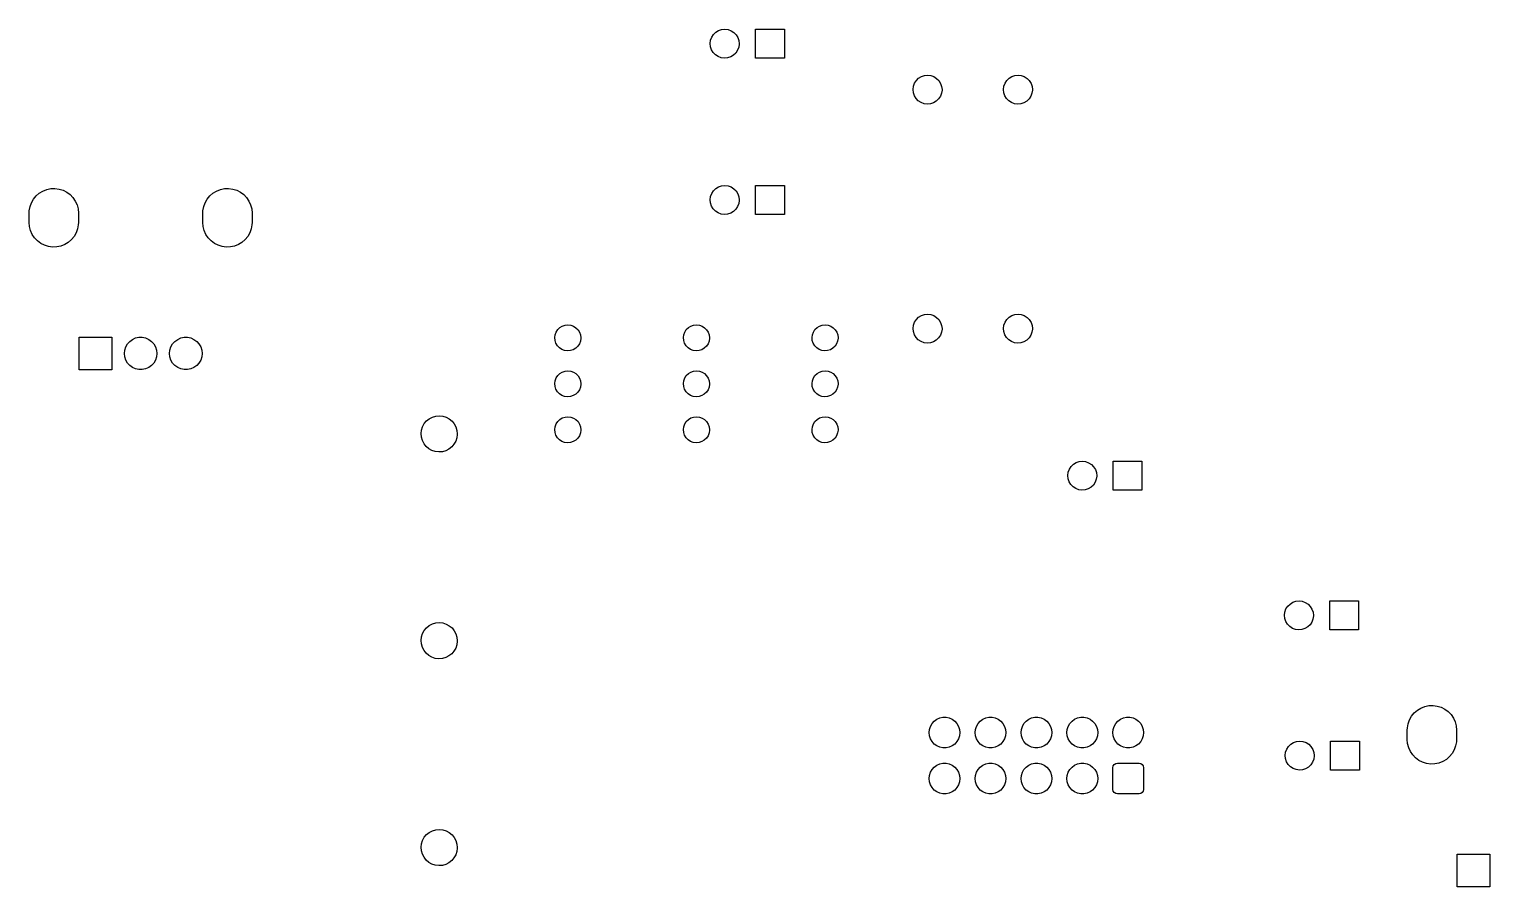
# Model space of a CAD drawing. Extents: x 62 to 227, y -145 to -49.
# Drawn here: x 62.4 to 143.2, y -145 to -97.7 of the extents above; entities that cross this region are included whole.
import ezdxf

# ---------------------------------------------------------------- set-up
doc = ezdxf.new("R2010")
doc.units = 0
doc.layers.add('BLACK', color=7, linetype='CONTINUOUS')

msp = doc.modelspace()

# ---------------------------------------------------------------- linework, layer by layer
at = {"layer": 'BLACK', "linetype": 'CONTINUOUS'}
for p, q in [((100.535, -97.7265), (100.704, -97.6691)), ((100.704, -97.6691), (100.882, -97.6504)), ((100.882, -97.6504), (101.059, -97.6715)), ((101.059, -97.6715), (101.227, -97.7314)), ((102.576, -99.2504), (102.576, -97.6504)), ((102.576, -97.6504), (104.176, -97.6504)), ((104.176, -97.6504), (104.176, -99.2504)), ((100.076, -98.4392), (100.099, -98.2623)), ((100.094, -98.6167), (100.076, -98.4392)), ((100.099, -98.2623), (100.16, -98.0947)), ((100.16, -98.0947), (100.256, -97.9448)), ((100.256, -97.9448), (100.384, -97.82)), ((100.384, -97.82), (100.535, -97.7265)), ((101.227, -97.7314), (101.377, -97.8269)), ((101.377, -97.8269), (101.503, -97.9535)), ((101.503, -97.9535), (101.598, -98.1047)), ((101.598, -98.1047), (101.656, -98.2732)), ((101.676, -98.4727), (101.651, -98.6494)), ((101.656, -98.2732), (101.676, -98.4504)), ((101.676, -98.4504), (101.676, -98.4727)), ((100.15, -98.786), (100.094, -98.6167)), ((100.242, -98.9385), (100.15, -98.786)), ((100.366, -99.0668), (100.242, -98.9385)), ((100.515, -99.1645), (100.366, -99.0668)), ((100.683, -99.2266), (100.515, -99.1645)), ((100.859, -99.2502), (100.683, -99.2266)), ((101.037, -99.2341), (100.859, -99.2502)), ((101.207, -99.1789), (101.037, -99.2341)), ((101.36, -99.0876), (101.207, -99.1789)), ((101.489, -98.9646), (101.36, -99.0876)), ((101.588, -98.8161), (101.489, -98.9646)), ((101.651, -98.6494), (101.588, -98.8161)), ((104.176, -99.2504), (102.576, -99.2504)), ((111.292, -100.979), (111.315, -100.802)), ((111.315, -100.802), (111.376, -100.635)), ((111.376, -100.635), (111.472, -100.485)), ((111.472, -100.485), (111.6, -100.36)), ((111.6, -100.36), (111.751, -100.267)), ((111.751, -100.267), (111.92, -100.209)), ((111.92, -100.209), (112.098, -100.19)), ((112.098, -100.19), (112.275, -100.212)), ((112.275, -100.212), (112.443, -100.271)), ((112.443, -100.271), (112.593, -100.367)), ((112.593, -100.367), (112.719, -100.493)), ((112.719, -100.493), (112.814, -100.645)), ((112.814, -100.645), (112.872, -100.813)), ((112.872, -100.813), (112.892, -100.99)), ((116.292, -100.979), (116.315, -100.802)), ((116.315, -100.802), (116.376, -100.635)), ((116.376, -100.635), (116.472, -100.485)), ((116.472, -100.485), (116.6, -100.36)), ((116.6, -100.36), (116.751, -100.267)), ((116.751, -100.267), (116.92, -100.209)), ((116.92, -100.209), (117.098, -100.19)), ((117.098, -100.19), (117.275, -100.212)), ((117.275, -100.212), (117.443, -100.271)), ((117.443, -100.271), (117.593, -100.367)), ((117.593, -100.367), (117.719, -100.493)), ((117.719, -100.493), (117.814, -100.645)), ((117.814, -100.645), (117.872, -100.813)), ((117.872, -100.813), (117.892, -100.99)), ((111.31, -101.157), (111.292, -100.979)), ((111.366, -101.326), (111.31, -101.157)), ((111.458, -101.479), (111.366, -101.326)), ((111.582, -101.607), (111.458, -101.479)), ((111.731, -101.704), (111.582, -101.607)), ((111.899, -101.767), (111.731, -101.704)), ((112.423, -101.719), (112.253, -101.774)), ((112.576, -101.628), (112.423, -101.719)), ((112.705, -101.505), (112.576, -101.628)), ((112.804, -101.356), (112.705, -101.505)), ((112.867, -101.189), (112.804, -101.356)), ((112.892, -101.013), (112.867, -101.189)), ((112.892, -100.99), (112.892, -101.013)), ((116.31, -101.157), (116.292, -100.979)), ((116.366, -101.326), (116.31, -101.157)), ((116.458, -101.479), (116.366, -101.326)), ((116.582, -101.607), (116.458, -101.479)), ((116.731, -101.704), (116.582, -101.607)), ((116.899, -101.767), (116.731, -101.704)), ((117.423, -101.719), (117.253, -101.774)), ((117.576, -101.628), (117.423, -101.719)), ((117.705, -101.505), (117.576, -101.628)), ((117.804, -101.356), (117.705, -101.505)), ((117.867, -101.189), (117.804, -101.356)), ((117.892, -101.013), (117.867, -101.189)), ((117.892, -100.99), (117.892, -101.013)), ((112.075, -101.79), (111.899, -101.767)), ((112.253, -101.774), (112.075, -101.79)), ((117.075, -101.79), (116.899, -101.767)), ((117.253, -101.774), (117.075, -101.79)), ((62.9787, -106.711), (63.1753, -106.592)), ((63.1753, -106.592), (63.3892, -106.507)), ((63.3892, -106.507), (63.6143, -106.46)), ((63.6143, -106.46), (63.8441, -106.452)), ((63.8441, -106.452), (64.072, -106.482)), ((64.072, -106.482), (64.2917, -106.55)), ((64.2917, -106.55), (64.4967, -106.654)), ((72.5787, -106.711), (72.7753, -106.592)), ((72.7753, -106.592), (72.9892, -106.507)), ((72.9892, -106.507), (73.2143, -106.46)), ((73.2143, -106.46), (73.4441, -106.452)), ((73.4441, -106.452), (73.672, -106.482)), ((73.672, -106.482), (73.8917, -106.55)), ((73.8917, -106.55), (74.0967, -106.654)), ((100.16, -106.731), (100.256, -106.581)), ((100.256, -106.581), (100.384, -106.456)), ((100.384, -106.456), (100.535, -106.363)), ((100.535, -106.363), (100.704, -106.305)), ((100.704, -106.305), (100.882, -106.286)), ((100.882, -106.286), (101.059, -106.308)), ((101.059, -106.308), (101.227, -106.367)), ((101.227, -106.367), (101.377, -106.463)), ((101.377, -106.463), (101.503, -106.589)), ((101.503, -106.589), (101.598, -106.741)), ((102.576, -107.886), (102.576, -106.286)), ((102.576, -106.286), (104.176, -106.286)), ((104.176, -106.286), (104.176, -107.886)), ((62.467, -107.456), (62.5454, -107.24)), ((62.5454, -107.24), (62.6592, -107.04)), ((62.6592, -107.04), (62.805, -106.862)), ((62.805, -106.862), (62.9787, -106.711)), ((64.4967, -106.654), (64.6812, -106.791)), ((64.6812, -106.791), (64.8399, -106.958)), ((64.8399, -106.958), (64.9683, -107.149)), ((64.9683, -107.149), (65.0628, -107.358)), ((65.0628, -107.358), (65.1206, -107.581)), ((72.067, -107.456), (72.1454, -107.24)), ((72.1454, -107.24), (72.2592, -107.04)), ((72.2592, -107.04), (72.405, -106.862)), ((72.405, -106.862), (72.5787, -106.711)), ((74.0967, -106.654), (74.2812, -106.791)), ((74.2812, -106.791), (74.4399, -106.958)), ((74.4399, -106.958), (74.5683, -107.149)), ((74.5683, -107.149), (74.6628, -107.358)), ((74.6628, -107.358), (74.7206, -107.581)), ((100.076, -107.075), (100.099, -106.898)), ((100.094, -107.253), (100.076, -107.075)), ((100.15, -107.422), (100.094, -107.253)), ((100.099, -106.898), (100.16, -106.731)), ((101.651, -107.285), (101.588, -107.452)), ((101.598, -106.741), (101.656, -106.909)), ((101.676, -107.109), (101.651, -107.285)), ((101.656, -106.909), (101.676, -107.086)), ((101.676, -107.086), (101.676, -107.109)), ((62.42, -107.81), (62.426, -107.682)), ((62.42, -108.33), (62.42, -107.81)), ((62.426, -107.682), (62.467, -107.456)), ((65.1206, -107.581), (65.14, -107.81)), ((65.14, -107.81), (65.14, -108.33)), ((72.02, -107.81), (72.026, -107.682)), ((72.02, -108.33), (72.02, -107.81)), ((72.026, -107.682), (72.067, -107.456)), ((74.7206, -107.581), (74.74, -107.81)), ((74.74, -107.81), (74.74, -108.33)), ((100.242, -107.575), (100.15, -107.422)), ((100.366, -107.703), (100.242, -107.575)), ((100.515, -107.8), (100.366, -107.703)), ((100.683, -107.863), (100.515, -107.8)), ((100.859, -107.886), (100.683, -107.863)), ((101.037, -107.87), (100.859, -107.886)), ((101.207, -107.815), (101.037, -107.87)), ((101.36, -107.724), (101.207, -107.815)), ((101.489, -107.601), (101.36, -107.724)), ((101.588, -107.452), (101.489, -107.601)), ((104.176, -107.886), (102.576, -107.886)), ((62.4394, -108.559), (62.42, -108.33)), ((62.4972, -108.782), (62.4394, -108.559)), ((62.5917, -108.991), (62.4972, -108.782)), ((62.7201, -109.182), (62.5917, -108.991)), ((65.0146, -108.9), (64.9008, -109.1)), ((65.093, -108.684), (65.0146, -108.9)), ((65.134, -108.458), (65.093, -108.684)), ((65.14, -108.33), (65.134, -108.458)), ((72.0394, -108.559), (72.02, -108.33)), ((72.0972, -108.782), (72.0394, -108.559)), ((72.1917, -108.991), (72.0972, -108.782)), ((72.3201, -109.182), (72.1917, -108.991)), ((74.6146, -108.9), (74.5008, -109.1)), ((74.693, -108.684), (74.6146, -108.9)), ((74.734, -108.458), (74.693, -108.684)), ((74.74, -108.33), (74.734, -108.458)), ((62.8788, -109.349), (62.7201, -109.182)), ((63.0633, -109.486), (62.8788, -109.349)), ((63.2683, -109.59), (63.0633, -109.486)), ((63.488, -109.658), (63.2683, -109.59)), ((63.7159, -109.688), (63.488, -109.658)), ((63.9457, -109.68), (63.7159, -109.688)), ((64.1708, -109.633), (63.9457, -109.68)), ((64.3847, -109.548), (64.1708, -109.633)), ((64.5813, -109.429), (64.3847, -109.548)), ((64.755, -109.278), (64.5813, -109.429)), ((64.9008, -109.1), (64.755, -109.278)), ((72.4788, -109.349), (72.3201, -109.182)), ((72.6633, -109.486), (72.4788, -109.349)), ((72.8683, -109.59), (72.6633, -109.486)), ((73.088, -109.658), (72.8683, -109.59)), ((73.3159, -109.688), (73.088, -109.658)), ((73.5457, -109.68), (73.3159, -109.688)), ((73.7708, -109.633), (73.5457, -109.68)), ((73.9847, -109.548), (73.7708, -109.633)), ((74.1813, -109.429), (73.9847, -109.548)), ((74.355, -109.278), (74.1813, -109.429)), ((74.5008, -109.1), (74.355, -109.278)), ((111.315, -114.01), (111.376, -113.843)), ((111.376, -113.843), (111.472, -113.693)), ((111.472, -113.693), (111.6, -113.568)), ((111.6, -113.568), (111.751, -113.475)), ((111.751, -113.475), (111.92, -113.417)), ((111.92, -113.417), (112.098, -113.398)), ((112.098, -113.398), (112.275, -113.42)), ((112.275, -113.42), (112.443, -113.479)), ((112.443, -113.479), (112.593, -113.575)), ((112.593, -113.575), (112.719, -113.701)), ((112.719, -113.701), (112.814, -113.853)), ((112.814, -113.853), (112.872, -114.021)), ((116.315, -114.01), (116.376, -113.843)), ((116.376, -113.843), (116.472, -113.693)), ((116.472, -113.693), (116.6, -113.568)), ((116.6, -113.568), (116.751, -113.475)), ((116.751, -113.475), (116.92, -113.417)), ((116.92, -113.417), (117.098, -113.398)), ((117.098, -113.398), (117.275, -113.42)), ((117.275, -113.42), (117.443, -113.479)), ((117.443, -113.479), (117.593, -113.575)), ((117.593, -113.575), (117.719, -113.701)), ((117.719, -113.701), (117.814, -113.853)), ((117.814, -113.853), (117.872, -114.021)), ((65.18, -116.47), (65.18, -114.67)), ((65.18, -114.67), (66.98, -114.67)), ((66.98, -114.67), (66.98, -116.47)), ((68.3019, -114.714), (68.4859, -114.675)), ((68.4859, -114.675), (68.6741, -114.675)), ((68.6741, -114.675), (68.8581, -114.714)), ((70.8019, -114.714), (70.9859, -114.675)), ((70.9859, -114.675), (71.1741, -114.675)), ((71.1741, -114.675), (71.3581, -114.714)), ((91.4802, -114.696), (91.5003, -114.537)), ((91.5003, -114.537), (91.5552, -114.386)), ((91.5552, -114.386), (91.6421, -114.251)), ((91.6421, -114.251), (91.7568, -114.139)), ((91.7568, -114.139), (91.8935, -114.055)), ((91.8935, -114.055), (92.0455, -114.003)), ((92.0455, -114.003), (92.2051, -113.986)), ((92.2051, -113.986), (92.3645, -114.005)), ((92.3645, -114.005), (92.5157, -114.059)), ((92.5157, -114.059), (92.6513, -114.145)), ((92.6513, -114.145), (92.7644, -114.259)), ((92.7644, -114.259), (92.8494, -114.395)), ((92.8494, -114.395), (92.9022, -114.547)), ((92.9022, -114.547), (92.9201, -114.706)), ((98.5922, -114.696), (98.6123, -114.537)), ((98.6123, -114.537), (98.6672, -114.386)), ((98.6672, -114.386), (98.7541, -114.251)), ((98.7541, -114.251), (98.8688, -114.139)), ((98.8688, -114.139), (99.0055, -114.055)), ((99.0055, -114.055), (99.1575, -114.003)), ((99.1575, -114.003), (99.3171, -113.986)), ((99.3171, -113.986), (99.4765, -114.005)), ((99.4765, -114.005), (99.6277, -114.059)), ((99.6277, -114.059), (99.7633, -114.145)), ((99.7633, -114.145), (99.8764, -114.259)), ((99.8764, -114.259), (99.9614, -114.395)), ((99.9614, -114.395), (100.014, -114.547)), ((100.014, -114.547), (100.032, -114.706)), ((105.704, -114.696), (105.724, -114.537)), ((105.724, -114.537), (105.779, -114.386)), ((105.779, -114.386), (105.866, -114.251)), ((105.866, -114.251), (105.981, -114.139)), ((105.981, -114.139), (106.118, -114.055)), ((106.118, -114.055), (106.269, -114.003)), ((106.269, -114.003), (106.429, -113.986)), ((106.429, -113.986), (106.589, -114.005)), ((106.589, -114.005), (106.74, -114.059)), ((106.74, -114.059), (106.875, -114.145)), ((106.875, -114.145), (106.988, -114.259)), ((106.988, -114.259), (107.073, -114.395)), ((107.073, -114.395), (107.126, -114.547)), ((107.126, -114.547), (107.144, -114.706)), ((111.292, -114.187), (111.315, -114.01)), ((111.31, -114.365), (111.292, -114.187)), ((111.366, -114.534), (111.31, -114.365)), ((111.458, -114.687), (111.366, -114.534)), ((112.804, -114.564), (112.705, -114.713)), ((112.867, -114.397), (112.804, -114.564)), ((112.892, -114.221), (112.867, -114.397)), ((112.872, -114.021), (112.892, -114.198)), ((112.892, -114.198), (112.892, -114.221)), ((116.292, -114.187), (116.315, -114.01)), ((116.31, -114.365), (116.292, -114.187)), ((116.366, -114.534), (116.31, -114.365)), ((116.458, -114.687), (116.366, -114.534)), ((117.804, -114.564), (117.705, -114.713)), ((117.867, -114.397), (117.804, -114.564)), ((117.892, -114.221), (117.867, -114.397)), ((117.872, -114.021), (117.892, -114.198)), ((117.892, -114.198), (117.892, -114.221)), ((67.68, -115.57), (67.6997, -115.383)), ((67.6997, -115.383), (67.7578, -115.204)), ((67.7578, -115.204), (67.8519, -115.041)), ((67.8519, -115.041), (67.9778, -114.901)), ((67.9778, -114.901), (68.13, -114.791)), ((68.13, -114.791), (68.3019, -114.714)), ((68.8581, -114.714), (69.03, -114.791)), ((69.03, -114.791), (69.1822, -114.901)), ((69.1822, -114.901), (69.3081, -115.041)), ((69.3081, -115.041), (69.4022, -115.204)), ((69.4022, -115.204), (69.4603, -115.383)), ((69.4603, -115.383), (69.48, -115.57)), ((70.18, -115.57), (70.1997, -115.383)), ((70.1997, -115.383), (70.2578, -115.204)), ((70.2578, -115.204), (70.3519, -115.041)), ((70.3519, -115.041), (70.4778, -114.901)), ((70.4778, -114.901), (70.63, -114.791)), ((70.63, -114.791), (70.8019, -114.714)), ((71.3581, -114.714), (71.53, -114.791)), ((71.53, -114.791), (71.6822, -114.901)), ((71.6822, -114.901), (71.8081, -115.041)), ((71.8081, -115.041), (71.9022, -115.204)), ((71.9022, -115.204), (71.9603, -115.383)), ((71.9603, -115.383), (71.98, -115.57)), ((91.4958, -114.856), (91.4802, -114.696)), ((91.5465, -115.008), (91.4958, -114.856)), ((91.6297, -115.146), (91.5465, -115.008)), ((91.7412, -115.261), (91.6297, -115.146)), ((91.8755, -115.349), (91.7412, -115.261)), ((92.0259, -115.405), (91.8755, -115.349)), ((92.185, -115.426), (92.0259, -115.405)), ((92.3449, -115.412), (92.185, -115.426)), ((92.4975, -115.362), (92.3449, -115.412)), ((92.6354, -115.28), (92.4975, -115.362)), ((92.7517, -115.169), (92.6354, -115.28)), ((92.8405, -115.036), (92.7517, -115.169)), ((92.8975, -114.885), (92.8405, -115.036)), ((92.9198, -114.727), (92.8975, -114.885)), ((92.9201, -114.706), (92.9198, -114.727)), ((98.6078, -114.856), (98.5922, -114.696)), ((98.6585, -115.008), (98.6078, -114.856)), ((98.7417, -115.146), (98.6585, -115.008)), ((98.8532, -115.261), (98.7417, -115.146)), ((98.9875, -115.349), (98.8532, -115.261)), ((99.1379, -115.405), (98.9875, -115.349)), ((99.297, -115.426), (99.1379, -115.405)), ((99.4569, -115.412), (99.297, -115.426)), ((99.6095, -115.362), (99.4569, -115.412)), ((99.7474, -115.28), (99.6095, -115.362)), ((99.8637, -115.169), (99.7474, -115.28)), ((99.9525, -115.036), (99.8637, -115.169)), ((100.009, -114.885), (99.9525, -115.036)), ((100.032, -114.727), (100.009, -114.885)), ((100.032, -114.706), (100.032, -114.727)), ((105.72, -114.856), (105.704, -114.696)), ((105.77, -115.008), (105.72, -114.856)), ((105.854, -115.146), (105.77, -115.008)), ((105.965, -115.261), (105.854, -115.146)), ((106.099, -115.349), (105.965, -115.261)), ((106.25, -115.405), (106.099, -115.349)), ((106.409, -115.426), (106.25, -115.405)), ((106.569, -115.412), (106.409, -115.426)), ((106.722, -115.362), (106.569, -115.412)), ((106.859, -115.28), (106.722, -115.362)), ((106.976, -115.169), (106.859, -115.28)), ((107.064, -115.036), (106.976, -115.169)), ((107.121, -114.885), (107.064, -115.036)), ((107.144, -114.727), (107.121, -114.885)), ((107.144, -114.706), (107.144, -114.727)), ((111.582, -114.815), (111.458, -114.687)), ((111.731, -114.912), (111.582, -114.815)), ((111.899, -114.975), (111.731, -114.912)), ((112.075, -114.998), (111.899, -114.975)), ((112.253, -114.982), (112.075, -114.998)), ((112.423, -114.927), (112.253, -114.982)), ((112.576, -114.836), (112.423, -114.927)), ((112.705, -114.713), (112.576, -114.836)), ((116.582, -114.815), (116.458, -114.687)), ((116.731, -114.912), (116.582, -114.815)), ((116.899, -114.975), (116.731, -114.912)), ((117.075, -114.998), (116.899, -114.975)), ((117.253, -114.982), (117.075, -114.998)), ((117.423, -114.927), (117.253, -114.982)), ((117.576, -114.836), (117.423, -114.927)), ((117.705, -114.713), (117.576, -114.836)), ((67.6997, -115.757), (67.68, -115.57)), ((67.7578, -115.936), (67.6997, -115.757)), ((67.8519, -116.099), (67.7578, -115.936)), ((67.9778, -116.239), (67.8519, -116.099)), ((68.13, -116.349), (67.9778, -116.239)), ((69.1822, -116.239), (69.03, -116.349)), ((69.3081, -116.099), (69.1822, -116.239)), ((69.4022, -115.936), (69.3081, -116.099)), ((69.4603, -115.757), (69.4022, -115.936)), ((69.48, -115.57), (69.4603, -115.757)), ((70.1997, -115.757), (70.18, -115.57)), ((70.2578, -115.936), (70.1997, -115.757)), ((70.3519, -116.099), (70.2578, -115.936)), ((70.4778, -116.239), (70.3519, -116.099)), ((70.63, -116.349), (70.4778, -116.239)), ((71.6822, -116.239), (71.53, -116.349)), ((71.8081, -116.099), (71.6822, -116.239)), ((71.9022, -115.936), (71.8081, -116.099)), ((71.9603, -115.757), (71.9022, -115.936)), ((71.98, -115.57), (71.9603, -115.757)), ((66.98, -116.47), (65.18, -116.47)), ((68.3019, -116.426), (68.13, -116.349)), ((68.4859, -116.465), (68.3019, -116.426)), ((68.6741, -116.465), (68.4859, -116.465)), ((68.8581, -116.426), (68.6741, -116.465)), ((69.03, -116.349), (68.8581, -116.426)), ((70.8019, -116.426), (70.63, -116.349)), ((70.9859, -116.465), (70.8019, -116.426)), ((71.1741, -116.465), (70.9859, -116.465)), ((71.3581, -116.426), (71.1741, -116.465)), ((71.53, -116.349), (71.3581, -116.426)), ((91.4802, -117.236), (91.5003, -117.077)), ((91.5003, -117.077), (91.5552, -116.926)), ((91.5552, -116.926), (91.6421, -116.791)), ((91.6421, -116.791), (91.7568, -116.679)), ((91.7568, -116.679), (91.8935, -116.595)), ((91.8935, -116.595), (92.0455, -116.543)), ((92.0455, -116.543), (92.2051, -116.526)), ((92.2051, -116.526), (92.3645, -116.545)), ((92.3645, -116.545), (92.5157, -116.599)), ((92.5157, -116.599), (92.6513, -116.685)), ((92.6513, -116.685), (92.7644, -116.799)), ((92.7644, -116.799), (92.8494, -116.935)), ((92.8494, -116.935), (92.9022, -117.087)), ((92.9022, -117.087), (92.9201, -117.246)), ((98.5922, -117.236), (98.6123, -117.077)), ((98.6123, -117.077), (98.6672, -116.926)), ((98.6672, -116.926), (98.7541, -116.791)), ((98.7541, -116.791), (98.8688, -116.679)), ((98.8688, -116.679), (99.0055, -116.595)), ((99.0055, -116.595), (99.1575, -116.543)), ((99.1575, -116.543), (99.3171, -116.526)), ((99.3171, -116.526), (99.4765, -116.545)), ((99.4765, -116.545), (99.6277, -116.599)), ((99.6277, -116.599), (99.7633, -116.685)), ((99.7633, -116.685), (99.8764, -116.799)), ((99.8764, -116.799), (99.9614, -116.935)), ((99.9614, -116.935), (100.014, -117.087)), ((100.014, -117.087), (100.032, -117.246)), ((105.704, -117.236), (105.724, -117.077)), ((105.724, -117.077), (105.779, -116.926)), ((105.779, -116.926), (105.866, -116.791)), ((105.866, -116.791), (105.981, -116.679)), ((105.981, -116.679), (106.118, -116.595)), ((106.118, -116.595), (106.269, -116.543)), ((106.269, -116.543), (106.429, -116.526)), ((106.429, -116.526), (106.589, -116.545)), ((106.589, -116.545), (106.74, -116.599)), ((106.74, -116.599), (106.875, -116.685)), ((106.875, -116.685), (106.988, -116.799)), ((106.988, -116.799), (107.073, -116.935)), ((107.073, -116.935), (107.126, -117.087)), ((107.126, -117.087), (107.144, -117.246)), ((91.4958, -117.396), (91.4802, -117.236)), ((91.5465, -117.548), (91.4958, -117.396)), ((91.6297, -117.686), (91.5465, -117.548)), ((91.7412, -117.801), (91.6297, -117.686)), ((91.8755, -117.889), (91.7412, -117.801)), ((92.0259, -117.945), (91.8755, -117.889)), ((92.4975, -117.902), (92.3449, -117.952)), ((92.6354, -117.82), (92.4975, -117.902)), ((92.7517, -117.709), (92.6354, -117.82)), ((92.8405, -117.576), (92.7517, -117.709)), ((92.8975, -117.425), (92.8405, -117.576)), ((92.9198, -117.267), (92.8975, -117.425)), ((92.9201, -117.246), (92.9198, -117.267)), ((98.6078, -117.396), (98.5922, -117.236)), ((98.6585, -117.548), (98.6078, -117.396)), ((98.7417, -117.686), (98.6585, -117.548)), ((98.8532, -117.801), (98.7417, -117.686)), ((98.9875, -117.889), (98.8532, -117.801)), ((99.1379, -117.945), (98.9875, -117.889)), ((99.6095, -117.902), (99.4569, -117.952)), ((99.7474, -117.82), (99.6095, -117.902)), ((99.8637, -117.709), (99.7474, -117.82)), ((99.9525, -117.576), (99.8637, -117.709)), ((100.009, -117.425), (99.9525, -117.576)), ((100.032, -117.267), (100.009, -117.425)), ((100.032, -117.246), (100.032, -117.267)), ((105.72, -117.396), (105.704, -117.236)), ((105.77, -117.548), (105.72, -117.396)), ((105.854, -117.686), (105.77, -117.548)), ((105.965, -117.801), (105.854, -117.686)), ((106.099, -117.889), (105.965, -117.801)), ((106.25, -117.945), (106.099, -117.889)), ((106.722, -117.902), (106.569, -117.952)), ((106.859, -117.82), (106.722, -117.902)), ((106.976, -117.709), (106.859, -117.82)), ((107.064, -117.576), (106.976, -117.709)), ((107.121, -117.425), (107.064, -117.576)), ((107.144, -117.267), (107.121, -117.425)), ((107.144, -117.246), (107.144, -117.267)), ((92.185, -117.966), (92.0259, -117.945)), ((92.3449, -117.952), (92.185, -117.966)), ((99.297, -117.966), (99.1379, -117.945)), ((99.4569, -117.952), (99.297, -117.966)), ((106.409, -117.966), (106.25, -117.945)), ((106.569, -117.952), (106.409, -117.966)), ((84.1709, -119.621), (84.2649, -119.45)), ((84.2649, -119.45), (84.3903, -119.301)), ((84.3903, -119.301), (84.5424, -119.178)), ((84.5424, -119.178), (84.7154, -119.088)), ((84.7154, -119.088), (84.9026, -119.033)), ((84.9026, -119.033), (85.097, -119.015)), ((85.097, -119.015), (85.2911, -119.035)), ((85.2911, -119.035), (85.4775, -119.093)), ((85.4775, -119.093), (85.6492, -119.186)), ((85.6492, -119.186), (85.7996, -119.31)), ((85.7996, -119.31), (85.9229, -119.462)), ((85.9229, -119.462), (86.0145, -119.634)), ((91.5003, -119.617), (91.5552, -119.466)), ((91.5552, -119.466), (91.6421, -119.331)), ((91.6421, -119.331), (91.7568, -119.219)), ((91.7568, -119.219), (91.8935, -119.135)), ((91.8935, -119.135), (92.0455, -119.083)), ((92.0455, -119.083), (92.2051, -119.066)), ((92.2051, -119.066), (92.3645, -119.085)), ((92.3645, -119.085), (92.5157, -119.139)), ((92.5157, -119.139), (92.6513, -119.225)), ((92.6513, -119.225), (92.7644, -119.339)), ((92.7644, -119.339), (92.8494, -119.475)), ((92.8494, -119.475), (92.9022, -119.627)), ((98.6123, -119.617), (98.6672, -119.466)), ((98.6672, -119.466), (98.7541, -119.331)), ((98.7541, -119.331), (98.8688, -119.219)), ((98.8688, -119.219), (99.0055, -119.135)), ((99.0055, -119.135), (99.1575, -119.083)), ((99.1575, -119.083), (99.3171, -119.066)), ((99.3171, -119.066), (99.4765, -119.085)), ((99.4765, -119.085), (99.6277, -119.139)), ((99.6277, -119.139), (99.7633, -119.225)), ((99.7633, -119.225), (99.8764, -119.339)), ((99.8764, -119.339), (99.9614, -119.475)), ((99.9614, -119.475), (100.014, -119.627)), ((105.724, -119.617), (105.779, -119.466)), ((105.779, -119.466), (105.866, -119.331)), ((105.866, -119.331), (105.981, -119.219)), ((105.981, -119.219), (106.118, -119.135)), ((106.118, -119.135), (106.269, -119.083)), ((106.269, -119.083), (106.429, -119.066)), ((106.429, -119.066), (106.589, -119.085)), ((106.589, -119.085), (106.74, -119.139)), ((106.74, -119.139), (106.875, -119.225)), ((106.875, -119.225), (106.988, -119.339)), ((106.988, -119.339), (107.073, -119.475)), ((107.073, -119.475), (107.126, -119.627)), ((84.0901, -120.001), (84.1119, -119.807)), ((84.1064, -120.196), (84.0901, -120.001)), ((84.1602, -120.383), (84.1064, -120.196)), ((84.1119, -119.807), (84.1709, -119.621)), ((86.0651, -120.237), (86.0035, -120.422)), ((86.0145, -119.634), (86.071, -119.821)), ((86.0896, -120.043), (86.0651, -120.237)), ((86.071, -119.821), (86.09, -120.015)), ((86.09, -120.015), (86.0896, -120.043)), ((91.4802, -119.776), (91.5003, -119.617)), ((91.4958, -119.936), (91.4802, -119.776)), ((91.5465, -120.088), (91.4958, -119.936)), ((91.6297, -120.226), (91.5465, -120.088)), ((91.7412, -120.341), (91.6297, -120.226)), ((92.7517, -120.249), (92.6354, -120.36)), ((92.8405, -120.116), (92.7517, -120.249)), ((92.8975, -119.965), (92.8405, -120.116)), ((92.9198, -119.807), (92.8975, -119.965)), ((92.9022, -119.627), (92.9201, -119.786)), ((92.9201, -119.786), (92.9198, -119.807)), ((98.5922, -119.776), (98.6123, -119.617)), ((98.6078, -119.936), (98.5922, -119.776)), ((98.6585, -120.088), (98.6078, -119.936)), ((98.7417, -120.226), (98.6585, -120.088)), ((98.8532, -120.341), (98.7417, -120.226)), ((99.8637, -120.249), (99.7474, -120.36)), ((99.9525, -120.116), (99.8637, -120.249)), ((100.009, -119.965), (99.9525, -120.116)), ((100.032, -119.807), (100.009, -119.965)), ((100.014, -119.627), (100.032, -119.786)), ((100.032, -119.786), (100.032, -119.807)), ((105.704, -119.776), (105.724, -119.617)), ((105.72, -119.936), (105.704, -119.776)), ((105.77, -120.088), (105.72, -119.936)), ((105.854, -120.226), (105.77, -120.088)), ((105.965, -120.341), (105.854, -120.226)), ((106.976, -120.249), (106.859, -120.36)), ((107.064, -120.116), (106.976, -120.249)), ((107.121, -119.965), (107.064, -120.116)), ((107.144, -119.807), (107.121, -119.965)), ((107.126, -119.627), (107.144, -119.786)), ((107.144, -119.786), (107.144, -119.807)), ((84.2494, -120.557), (84.1602, -120.383)), ((84.3707, -120.71), (84.2494, -120.557)), ((84.5193, -120.836), (84.3707, -120.71)), ((84.6897, -120.931), (84.5193, -120.836)), ((84.8753, -120.992), (84.6897, -120.931)), ((85.0691, -121.015), (84.8753, -120.992)), ((85.2636, -121), (85.0691, -121.015)), ((85.4516, -120.947), (85.2636, -121)), ((85.6258, -120.859), (85.4516, -120.947)), ((85.7796, -120.739), (85.6258, -120.859)), ((85.9071, -120.591), (85.7796, -120.739)), ((86.0035, -120.422), (85.9071, -120.591)), ((91.8755, -120.429), (91.7412, -120.341)), ((92.0259, -120.485), (91.8755, -120.429)), ((92.185, -120.506), (92.0259, -120.485)), ((92.3449, -120.492), (92.185, -120.506)), ((92.4975, -120.442), (92.3449, -120.492)), ((92.6354, -120.36), (92.4975, -120.442)), ((98.9875, -120.429), (98.8532, -120.341)), ((99.1379, -120.485), (98.9875, -120.429)), ((99.297, -120.506), (99.1379, -120.485)), ((99.4569, -120.492), (99.297, -120.506)), ((99.6095, -120.442), (99.4569, -120.492)), ((99.7474, -120.36), (99.6095, -120.442)), ((106.099, -120.429), (105.965, -120.341)), ((106.25, -120.485), (106.099, -120.429)), ((106.409, -120.506), (106.25, -120.485)), ((106.569, -120.492), (106.409, -120.506)), ((106.722, -120.442), (106.569, -120.492)), ((106.859, -120.36), (106.722, -120.442)), ((119.932, -121.971), (120.028, -121.821)), ((120.028, -121.821), (120.156, -121.696)), ((120.156, -121.696), (120.307, -121.603)), ((120.307, -121.603), (120.476, -121.545)), ((120.476, -121.545), (120.654, -121.526)), ((120.654, -121.526), (120.831, -121.548)), ((120.831, -121.548), (120.999, -121.607)), ((120.999, -121.607), (121.149, -121.703)), ((121.149, -121.703), (121.275, -121.829)), ((121.275, -121.829), (121.37, -121.981)), ((122.348, -123.126), (122.348, -121.526)), ((122.348, -121.526), (123.948, -121.526)), ((123.948, -121.526), (123.948, -123.126)), ((119.848, -122.315), (119.871, -122.138)), ((119.866, -122.493), (119.848, -122.315)), ((119.922, -122.662), (119.866, -122.493)), ((119.871, -122.138), (119.932, -121.971)), ((120.014, -122.815), (119.922, -122.662)), ((121.36, -122.692), (121.261, -122.841)), ((121.423, -122.525), (121.36, -122.692)), ((121.37, -121.981), (121.428, -122.149)), ((121.448, -122.349), (121.423, -122.525)), ((121.428, -122.149), (121.448, -122.326)), ((121.448, -122.326), (121.448, -122.349)), ((120.138, -122.943), (120.014, -122.815)), ((120.287, -123.04), (120.138, -122.943)), ((120.455, -123.103), (120.287, -123.04)), ((120.631, -123.126), (120.455, -123.103)), ((120.809, -123.11), (120.631, -123.126)), ((120.979, -123.055), (120.809, -123.11)), ((121.132, -122.964), (120.979, -123.055)), ((121.261, -122.841), (121.132, -122.964)), ((123.948, -123.126), (122.348, -123.126)), ((131.828, -130.037), (131.85, -129.86)), ((131.85, -129.86), (131.911, -129.692)), ((131.911, -129.692), (132.008, -129.542)), ((132.008, -129.542), (132.135, -129.418)), ((132.135, -129.418), (132.287, -129.324)), ((132.287, -129.324), (132.456, -129.267)), ((132.456, -129.267), (132.634, -129.248)), ((132.634, -129.248), (132.811, -129.269)), ((132.811, -129.269), (132.979, -129.329)), ((132.979, -129.329), (133.129, -129.425)), ((133.129, -129.425), (133.255, -129.551)), ((133.255, -129.551), (133.349, -129.702)), ((133.349, -129.702), (133.408, -129.871)), ((133.408, -129.871), (133.428, -130.048)), ((134.328, -130.848), (134.328, -129.248)), ((134.328, -129.248), (135.928, -129.248)), ((135.928, -129.248), (135.928, -130.848)), ((84.2649, -130.88), (84.3903, -130.731)), ((84.3903, -130.731), (84.5424, -130.608)), ((84.5424, -130.608), (84.7154, -130.518)), ((84.7154, -130.518), (84.9026, -130.463)), ((84.9026, -130.463), (85.097, -130.445)), ((85.097, -130.445), (85.2911, -130.465)), ((85.2911, -130.465), (85.4775, -130.523)), ((85.4775, -130.523), (85.6492, -130.616)), ((85.6492, -130.616), (85.7996, -130.74)), ((85.7996, -130.74), (85.9229, -130.892)), ((131.845, -130.214), (131.828, -130.037)), ((131.902, -130.384), (131.845, -130.214)), ((131.994, -130.536), (131.902, -130.384)), ((132.118, -130.664), (131.994, -130.536)), ((132.267, -130.762), (132.118, -130.664)), ((132.434, -130.824), (132.267, -130.762)), ((132.611, -130.848), (132.434, -130.824)), ((132.958, -130.777), (132.789, -130.832)), ((133.112, -130.685), (132.958, -130.777)), ((133.241, -130.562), (133.112, -130.685)), ((133.34, -130.414), (133.241, -130.562)), ((133.403, -130.247), (133.34, -130.414)), ((133.428, -130.07), (133.403, -130.247)), ((133.428, -130.048), (133.428, -130.07)), ((84.0901, -131.431), (84.1119, -131.237)), ((84.1064, -131.626), (84.0901, -131.431)), ((84.1602, -131.813), (84.1064, -131.626)), ((84.1119, -131.237), (84.1709, -131.051)), ((84.1709, -131.051), (84.2649, -130.88)), ((85.9229, -130.892), (86.0145, -131.064)), ((86.0145, -131.064), (86.071, -131.251)), ((86.0896, -131.473), (86.0651, -131.667)), ((86.071, -131.251), (86.09, -131.445)), ((86.09, -131.445), (86.0896, -131.473)), ((132.789, -130.832), (132.611, -130.848)), ((135.928, -130.848), (134.328, -130.848)), ((84.2494, -131.987), (84.1602, -131.813)), ((84.3707, -132.14), (84.2494, -131.987)), ((84.5193, -132.266), (84.3707, -132.14)), ((84.6897, -132.361), (84.5193, -132.266)), ((84.8753, -132.422), (84.6897, -132.361)), ((85.0691, -132.445), (84.8753, -132.422)), ((85.2636, -132.43), (85.0691, -132.445)), ((85.4516, -132.377), (85.2636, -132.43)), ((85.6258, -132.289), (85.4516, -132.377)), ((85.7796, -132.169), (85.6258, -132.289)), ((85.9071, -132.021), (85.7796, -132.169)), ((86.0035, -131.852), (85.9071, -132.021)), ((86.0651, -131.667), (86.0035, -131.852)), ((138.745, -135.815), (138.859, -135.615)), ((138.859, -135.615), (139.005, -135.437)), ((139.005, -135.437), (139.179, -135.286)), ((139.179, -135.286), (139.375, -135.167)), ((139.375, -135.167), (139.589, -135.082)), ((139.589, -135.082), (139.814, -135.035)), ((139.814, -135.035), (140.044, -135.027)), ((140.044, -135.027), (140.272, -135.057)), ((140.272, -135.057), (140.492, -135.125)), ((140.492, -135.125), (140.697, -135.229)), ((140.697, -135.229), (140.881, -135.366)), ((140.881, -135.366), (141.04, -135.533)), ((141.04, -135.533), (141.168, -135.724)), ((112.18, -136.525), (112.199, -136.348)), ((112.199, -136.348), (112.253, -136.179)), ((112.253, -136.179), (112.342, -136.025)), ((112.342, -136.025), (112.461, -135.893)), ((112.461, -135.893), (112.605, -135.789)), ((112.605, -135.789), (112.767, -135.717)), ((112.767, -135.717), (112.941, -135.68)), ((112.941, -135.68), (113.119, -135.68)), ((113.119, -135.68), (113.293, -135.717)), ((113.293, -135.717), (113.455, -135.789)), ((113.455, -135.789), (113.599, -135.893)), ((113.599, -135.893), (113.718, -136.025)), ((113.718, -136.025), (113.807, -136.179)), ((113.807, -136.179), (113.861, -136.348)), ((113.861, -136.348), (113.88, -136.525)), ((114.72, -136.525), (114.739, -136.348)), ((114.739, -136.348), (114.793, -136.179)), ((114.793, -136.179), (114.882, -136.025)), ((114.882, -136.025), (115.001, -135.893)), ((115.001, -135.893), (115.145, -135.789)), ((115.145, -135.789), (115.307, -135.717)), ((115.307, -135.717), (115.481, -135.68)), ((115.481, -135.68), (115.659, -135.68)), ((115.659, -135.68), (115.833, -135.717)), ((115.833, -135.717), (115.995, -135.789)), ((115.995, -135.789), (116.139, -135.893)), ((116.139, -135.893), (116.258, -136.025)), ((116.258, -136.025), (116.347, -136.179)), ((116.347, -136.179), (116.401, -136.348)), ((116.401, -136.348), (116.42, -136.525)), ((117.26, -136.525), (117.279, -136.348)), ((117.279, -136.348), (117.333, -136.179)), ((117.333, -136.179), (117.422, -136.025)), ((117.422, -136.025), (117.541, -135.893)), ((117.541, -135.893), (117.685, -135.789)), ((117.685, -135.789), (117.847, -135.717)), ((117.847, -135.717), (118.021, -135.68)), ((118.021, -135.68), (118.199, -135.68)), ((118.199, -135.68), (118.373, -135.717)), ((118.373, -135.717), (118.535, -135.789)), ((118.535, -135.789), (118.679, -135.893)), ((118.679, -135.893), (118.798, -136.025)), ((118.798, -136.025), (118.887, -136.179)), ((118.887, -136.179), (118.941, -136.348)), ((118.941, -136.348), (118.96, -136.525)), ((119.8, -136.525), (119.819, -136.348)), ((119.819, -136.348), (119.873, -136.179)), ((119.873, -136.179), (119.962, -136.025)), ((119.962, -136.025), (120.081, -135.893)), ((120.081, -135.893), (120.225, -135.789)), ((120.225, -135.789), (120.387, -135.717)), ((120.387, -135.717), (120.561, -135.68)), ((120.561, -135.68), (120.739, -135.68)), ((120.739, -135.68), (120.913, -135.717)), ((120.913, -135.717), (121.075, -135.789)), ((121.075, -135.789), (121.219, -135.893)), ((121.219, -135.893), (121.338, -136.025)), ((121.338, -136.025), (121.427, -136.179)), ((121.427, -136.179), (121.481, -136.348)), ((121.481, -136.348), (121.5, -136.525)), ((122.34, -136.525), (122.359, -136.348)), ((122.359, -136.348), (122.413, -136.179)), ((122.413, -136.179), (122.502, -136.025)), ((122.502, -136.025), (122.621, -135.893)), ((122.621, -135.893), (122.765, -135.789)), ((122.765, -135.789), (122.927, -135.717)), ((122.927, -135.717), (123.101, -135.68)), ((123.101, -135.68), (123.279, -135.68)), ((123.279, -135.68), (123.453, -135.717)), ((123.453, -135.717), (123.615, -135.789)), ((123.615, -135.789), (123.759, -135.893)), ((123.759, -135.893), (123.878, -136.025)), ((123.878, -136.025), (123.967, -136.179)), ((123.967, -136.179), (124.021, -136.348)), ((124.021, -136.348), (124.04, -136.525)), ((138.62, -136.385), (138.626, -136.257)), ((138.62, -136.905), (138.62, -136.385)), ((138.626, -136.257), (138.667, -136.031)), ((138.667, -136.031), (138.745, -135.815)), ((141.168, -135.724), (141.263, -135.933)), ((141.263, -135.933), (141.321, -136.156)), ((141.321, -136.156), (141.34, -136.385)), ((141.34, -136.385), (141.34, -136.905)), ((112.199, -136.702), (112.18, -136.525)), ((112.253, -136.871), (112.199, -136.702)), ((112.342, -137.025), (112.253, -136.871)), ((112.461, -137.157), (112.342, -137.025)), ((112.605, -137.261), (112.461, -137.157)), ((112.767, -137.333), (112.605, -137.261)), ((113.455, -137.261), (113.293, -137.333)), ((113.599, -137.157), (113.455, -137.261)), ((113.718, -137.025), (113.599, -137.157)), ((113.807, -136.871), (113.718, -137.025)), ((113.861, -136.702), (113.807, -136.871)), ((113.88, -136.525), (113.861, -136.702)), ((114.739, -136.702), (114.72, -136.525)), ((114.793, -136.871), (114.739, -136.702)), ((114.882, -137.025), (114.793, -136.871)), ((115.001, -137.157), (114.882, -137.025)), ((115.145, -137.261), (115.001, -137.157)), ((115.307, -137.333), (115.145, -137.261)), ((115.995, -137.261), (115.833, -137.333)), ((116.139, -137.157), (115.995, -137.261)), ((116.258, -137.025), (116.139, -137.157)), ((116.347, -136.871), (116.258, -137.025)), ((116.401, -136.702), (116.347, -136.871)), ((116.42, -136.525), (116.401, -136.702)), ((117.279, -136.702), (117.26, -136.525)), ((117.333, -136.871), (117.279, -136.702)), ((117.422, -137.025), (117.333, -136.871)), ((117.541, -137.157), (117.422, -137.025)), ((117.685, -137.261), (117.541, -137.157)), ((117.847, -137.333), (117.685, -137.261)), ((118.535, -137.261), (118.373, -137.333)), ((118.679, -137.157), (118.535, -137.261)), ((118.798, -137.025), (118.679, -137.157)), ((118.887, -136.871), (118.798, -137.025)), ((118.941, -136.702), (118.887, -136.871)), ((118.96, -136.525), (118.941, -136.702)), ((119.819, -136.702), (119.8, -136.525)), ((119.873, -136.871), (119.819, -136.702)), ((119.962, -137.025), (119.873, -136.871)), ((120.081, -137.157), (119.962, -137.025)), ((120.225, -137.261), (120.081, -137.157)), ((120.387, -137.333), (120.225, -137.261)), ((121.075, -137.261), (120.913, -137.333)), ((121.219, -137.157), (121.075, -137.261)), ((121.338, -137.025), (121.219, -137.157)), ((121.427, -136.871), (121.338, -137.025)), ((121.481, -136.702), (121.427, -136.871)), ((121.5, -136.525), (121.481, -136.702)), ((122.359, -136.702), (122.34, -136.525)), ((122.413, -136.871), (122.359, -136.702)), ((122.502, -137.025), (122.413, -136.871)), ((122.621, -137.157), (122.502, -137.025)), ((122.765, -137.261), (122.621, -137.157)), ((122.927, -137.333), (122.765, -137.261)), ((123.615, -137.261), (123.453, -137.333)), ((123.759, -137.157), (123.615, -137.261)), ((123.878, -137.025), (123.759, -137.157)), ((123.967, -136.871), (123.878, -137.025)), ((124.021, -136.702), (123.967, -136.871)), ((124.04, -136.525), (124.021, -136.702)), ((131.951, -137.439), (132.047, -137.289)), ((132.047, -137.289), (132.175, -137.165)), ((132.175, -137.165), (132.327, -137.071)), ((132.327, -137.071), (132.496, -137.014)), ((132.496, -137.014), (132.673, -136.995)), ((132.673, -136.995), (132.85, -137.016)), ((132.85, -137.016), (133.018, -137.076)), ((133.018, -137.076), (133.169, -137.172)), ((133.169, -137.172), (133.294, -137.298)), ((134.367, -138.595), (134.367, -136.995)), ((134.367, -136.995), (135.967, -136.995)), ((135.967, -136.995), (135.967, -138.595)), ((138.639, -137.134), (138.62, -136.905)), ((138.697, -137.357), (138.639, -137.134)), ((141.293, -137.259), (141.215, -137.475)), ((141.334, -137.033), (141.293, -137.259)), ((141.34, -136.905), (141.334, -137.033)), ((112.941, -137.37), (112.767, -137.333)), ((113.119, -137.37), (112.941, -137.37)), ((113.293, -137.333), (113.119, -137.37)), ((115.481, -137.37), (115.307, -137.333)), ((115.659, -137.37), (115.481, -137.37)), ((115.833, -137.333), (115.659, -137.37)), ((118.021, -137.37), (117.847, -137.333)), ((118.199, -137.37), (118.021, -137.37)), ((118.373, -137.333), (118.199, -137.37)), ((120.561, -137.37), (120.387, -137.333)), ((120.739, -137.37), (120.561, -137.37)), ((120.913, -137.333), (120.739, -137.37)), ((123.101, -137.37), (122.927, -137.333)), ((123.279, -137.37), (123.101, -137.37)), ((123.453, -137.333), (123.279, -137.37)), ((131.867, -137.784), (131.89, -137.607)), ((131.885, -137.961), (131.867, -137.784)), ((131.941, -138.131), (131.885, -137.961)), ((131.89, -137.607), (131.951, -137.439)), ((133.294, -137.298), (133.389, -137.449)), ((133.442, -137.994), (133.379, -138.161)), ((133.389, -137.449), (133.447, -137.618)), ((133.467, -137.817), (133.442, -137.994)), ((133.447, -137.618), (133.467, -137.795)), ((133.467, -137.795), (133.467, -137.817)), ((138.792, -137.566), (138.697, -137.357)), ((138.92, -137.757), (138.792, -137.566)), ((139.079, -137.924), (138.92, -137.757)), ((139.263, -138.061), (139.079, -137.924)), ((139.468, -138.165), (139.263, -138.061)), ((140.781, -138.004), (140.585, -138.123)), ((140.955, -137.853), (140.781, -138.004)), ((141.101, -137.675), (140.955, -137.853)), ((141.215, -137.475), (141.101, -137.675)), ((112.18, -139.065), (112.199, -138.888)), ((112.199, -138.888), (112.253, -138.719)), ((112.253, -138.719), (112.342, -138.565)), ((112.342, -138.565), (112.461, -138.433)), ((112.461, -138.433), (112.605, -138.329)), ((112.605, -138.329), (112.767, -138.257)), ((112.767, -138.257), (112.941, -138.22)), ((112.941, -138.22), (113.119, -138.22)), ((113.119, -138.22), (113.293, -138.257)), ((113.293, -138.257), (113.455, -138.329)), ((113.455, -138.329), (113.599, -138.433)), ((113.599, -138.433), (113.718, -138.565)), ((113.718, -138.565), (113.807, -138.719)), ((113.807, -138.719), (113.861, -138.888)), ((113.861, -138.888), (113.88, -139.065)), ((114.72, -139.065), (114.739, -138.888)), ((114.739, -138.888), (114.793, -138.719)), ((114.793, -138.719), (114.882, -138.565)), ((114.882, -138.565), (115.001, -138.433)), ((115.001, -138.433), (115.145, -138.329)), ((115.145, -138.329), (115.307, -138.257)), ((115.307, -138.257), (115.481, -138.22)), ((115.481, -138.22), (115.659, -138.22)), ((115.659, -138.22), (115.833, -138.257)), ((115.833, -138.257), (115.995, -138.329)), ((115.995, -138.329), (116.139, -138.433)), ((116.139, -138.433), (116.258, -138.565)), ((116.258, -138.565), (116.347, -138.719)), ((116.347, -138.719), (116.401, -138.888)), ((116.401, -138.888), (116.42, -139.065)), ((117.26, -139.065), (117.279, -138.888)), ((117.279, -138.888), (117.333, -138.719)), ((117.333, -138.719), (117.422, -138.565)), ((117.422, -138.565), (117.541, -138.433)), ((117.541, -138.433), (117.685, -138.329)), ((117.685, -138.329), (117.847, -138.257)), ((117.847, -138.257), (118.021, -138.22)), ((118.021, -138.22), (118.199, -138.22)), ((118.199, -138.22), (118.373, -138.257)), ((118.373, -138.257), (118.535, -138.329)), ((118.535, -138.329), (118.679, -138.433)), ((118.679, -138.433), (118.798, -138.565)), ((118.798, -138.565), (118.887, -138.719)), ((118.887, -138.719), (118.941, -138.888)), ((118.941, -138.888), (118.96, -139.065)), ((119.8, -139.065), (119.819, -138.888)), ((119.819, -138.888), (119.873, -138.719)), ((119.873, -138.719), (119.962, -138.565)), ((119.962, -138.565), (120.081, -138.433)), ((120.081, -138.433), (120.225, -138.329)), ((120.225, -138.329), (120.387, -138.257)), ((120.387, -138.257), (120.561, -138.22)), ((120.561, -138.22), (120.739, -138.22)), ((120.739, -138.22), (120.913, -138.257)), ((120.913, -138.257), (121.075, -138.329)), ((121.075, -138.329), (121.219, -138.433)), ((121.219, -138.433), (121.338, -138.565)), ((121.338, -138.565), (121.427, -138.719)), ((121.427, -138.719), (121.481, -138.888)), ((121.481, -138.888), (121.5, -139.065)), ((122.34, -138.465), (122.359, -138.369)), ((122.34, -139.665), (122.34, -138.465)), ((122.359, -138.369), (122.413, -138.288)), ((122.413, -138.288), (122.494, -138.234)), ((122.494, -138.234), (122.59, -138.215)), ((122.59, -138.215), (123.79, -138.215)), ((123.79, -138.215), (123.886, -138.234)), ((123.886, -138.234), (123.967, -138.288)), ((123.967, -138.288), (124.021, -138.369)), ((124.021, -138.369), (124.04, -138.465)), ((124.04, -138.465), (124.04, -139.665)), ((132.034, -138.283), (131.941, -138.131)), ((132.157, -138.411), (132.034, -138.283)), ((132.307, -138.509), (132.157, -138.411)), ((132.474, -138.571), (132.307, -138.509)), ((132.651, -138.595), (132.474, -138.571)), ((132.828, -138.579), (132.651, -138.595)), ((132.998, -138.524), (132.828, -138.579)), ((133.151, -138.432), (132.998, -138.524)), ((133.28, -138.309), (133.151, -138.432)), ((133.379, -138.161), (133.28, -138.309)), ((135.967, -138.595), (134.367, -138.595)), ((139.688, -138.233), (139.468, -138.165)), ((139.916, -138.263), (139.688, -138.233)), ((140.146, -138.255), (139.916, -138.263)), ((140.371, -138.208), (140.146, -138.255)), ((140.585, -138.123), (140.371, -138.208)), ((112.199, -139.242), (112.18, -139.065)), ((112.253, -139.411), (112.199, -139.242)), ((112.342, -139.565), (112.253, -139.411)), ((112.461, -139.697), (112.342, -139.565)), ((112.605, -139.801), (112.461, -139.697)), ((113.599, -139.697), (113.455, -139.801)), ((113.718, -139.565), (113.599, -139.697)), ((113.807, -139.411), (113.718, -139.565)), ((113.861, -139.242), (113.807, -139.411)), ((113.88, -139.065), (113.861, -139.242)), ((114.739, -139.242), (114.72, -139.065)), ((114.793, -139.411), (114.739, -139.242)), ((114.882, -139.565), (114.793, -139.411)), ((115.001, -139.697), (114.882, -139.565)), ((115.145, -139.801), (115.001, -139.697)), ((116.139, -139.697), (115.995, -139.801)), ((116.258, -139.565), (116.139, -139.697)), ((116.347, -139.411), (116.258, -139.565)), ((116.401, -139.242), (116.347, -139.411)), ((116.42, -139.065), (116.401, -139.242)), ((117.279, -139.242), (117.26, -139.065)), ((117.333, -139.411), (117.279, -139.242)), ((117.422, -139.565), (117.333, -139.411)), ((117.541, -139.697), (117.422, -139.565)), ((117.685, -139.801), (117.541, -139.697)), ((118.679, -139.697), (118.535, -139.801)), ((118.798, -139.565), (118.679, -139.697)), ((118.887, -139.411), (118.798, -139.565)), ((118.941, -139.242), (118.887, -139.411)), ((118.96, -139.065), (118.941, -139.242)), ((119.819, -139.242), (119.8, -139.065)), ((119.873, -139.411), (119.819, -139.242)), ((119.962, -139.565), (119.873, -139.411)), ((120.081, -139.697), (119.962, -139.565)), ((120.225, -139.801), (120.081, -139.697)), ((121.219, -139.697), (121.075, -139.801)), ((121.338, -139.565), (121.219, -139.697)), ((121.427, -139.411), (121.338, -139.565)), ((121.481, -139.242), (121.427, -139.411)), ((121.5, -139.065), (121.481, -139.242)), ((122.359, -139.761), (122.34, -139.665)), ((124.04, -139.665), (124.021, -139.761)), ((112.767, -139.873), (112.605, -139.801)), ((112.941, -139.91), (112.767, -139.873)), ((113.119, -139.91), (112.941, -139.91)), ((113.293, -139.873), (113.119, -139.91)), ((113.455, -139.801), (113.293, -139.873)), ((115.307, -139.873), (115.145, -139.801)), ((115.481, -139.91), (115.307, -139.873)), ((115.659, -139.91), (115.481, -139.91)), ((115.833, -139.873), (115.659, -139.91)), ((115.995, -139.801), (115.833, -139.873)), ((117.847, -139.873), (117.685, -139.801)), ((118.021, -139.91), (117.847, -139.873)), ((118.199, -139.91), (118.021, -139.91)), ((118.373, -139.873), (118.199, -139.91)), ((118.535, -139.801), (118.373, -139.873)), ((120.387, -139.873), (120.225, -139.801)), ((120.561, -139.91), (120.387, -139.873)), ((120.739, -139.91), (120.561, -139.91)), ((120.913, -139.873), (120.739, -139.91)), ((121.075, -139.801), (120.913, -139.873)), ((122.413, -139.842), (122.359, -139.761)), ((122.494, -139.896), (122.413, -139.842)), ((122.59, -139.915), (122.494, -139.896)), ((123.79, -139.915), (122.59, -139.915)), ((123.886, -139.896), (123.79, -139.915)), ((123.967, -139.842), (123.886, -139.896)), ((124.021, -139.761), (123.967, -139.842)), ((84.3903, -142.161), (84.5424, -142.038)), ((84.5424, -142.038), (84.7154, -141.948)), ((84.7154, -141.948), (84.9026, -141.893)), ((84.9026, -141.893), (85.097, -141.875)), ((85.097, -141.875), (85.2911, -141.895)), ((85.2911, -141.895), (85.4775, -141.953)), ((85.4775, -141.953), (85.6492, -142.046)), ((85.6492, -142.046), (85.7996, -142.17)), ((84.0901, -142.861), (84.1119, -142.667)), ((84.1064, -143.056), (84.0901, -142.861)), ((84.1119, -142.667), (84.1709, -142.481)), ((84.1709, -142.481), (84.2649, -142.31)), ((84.2649, -142.31), (84.3903, -142.161)), ((85.7996, -142.17), (85.9229, -142.322)), ((85.9229, -142.322), (86.0145, -142.494)), ((86.0145, -142.494), (86.071, -142.681)), ((86.0896, -142.903), (86.0651, -143.097)), ((86.071, -142.681), (86.09, -142.875)), ((86.09, -142.875), (86.0896, -142.903)), ((84.1602, -143.243), (84.1064, -143.056)), ((84.2494, -143.417), (84.1602, -143.243)), ((84.3707, -143.57), (84.2494, -143.417)), ((84.5193, -143.696), (84.3707, -143.57)), ((84.6897, -143.791), (84.5193, -143.696)), ((85.6258, -143.719), (85.4516, -143.807)), ((85.7796, -143.599), (85.6258, -143.719)), ((85.9071, -143.451), (85.7796, -143.599)), ((86.0035, -143.282), (85.9071, -143.451)), ((86.0651, -143.097), (86.0035, -143.282)), ((141.38, -145.045), (141.38, -143.245)), ((141.38, -143.245), (143.18, -143.245)), ((143.18, -143.245), (143.18, -145.045)), ((84.8753, -143.852), (84.6897, -143.791)), ((85.0691, -143.875), (84.8753, -143.852)), ((85.2636, -143.86), (85.0691, -143.875)), ((85.4516, -143.807), (85.2636, -143.86)), ((143.18, -145.045), (141.38, -145.045))]:
    msp.add_line(p, q, dxfattribs=at)

doc.saveas('drawing.dxf')
